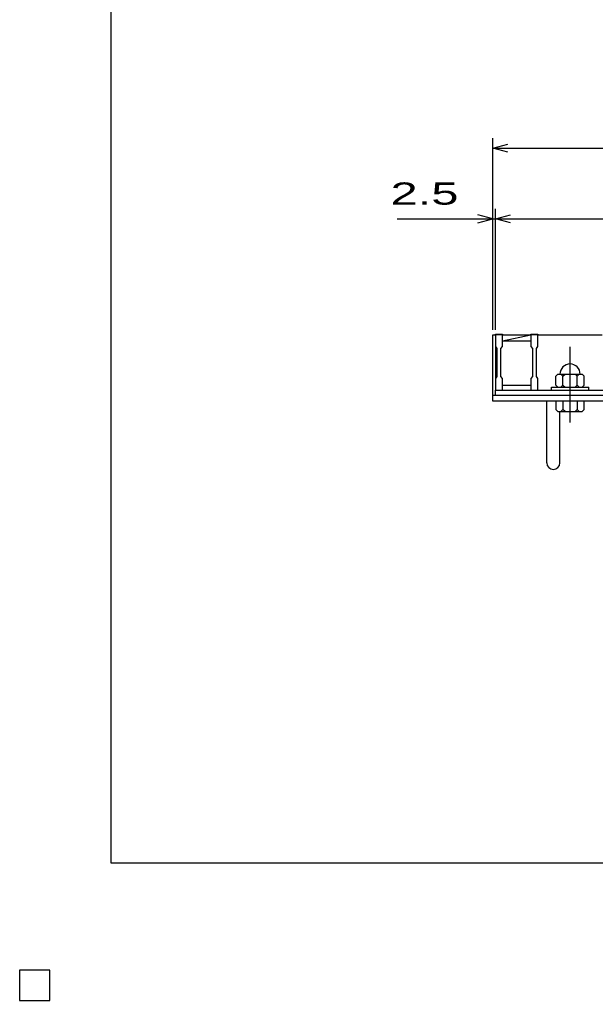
# Model space of a CAD drawing. Units: millimetres, scale not verified. Extents: x -1820 to 1731, y -1282 to 1054.
# Drawn here: x -1820 to -1249, y -1282 to -310 of the extents above; entities that cross this region are included whole.
import ezdxf
from ezdxf.enums import TextEntityAlignment as Align

# ---------------------------------------------------------------- set-up
doc = ezdxf.new("R2010")
doc.units = ezdxf.units.MM
doc.header["$LTSCALE"] = 10
doc.linetypes.add('CHAIN', pattern=[18.5, 12, -1.5, 3.5, -1.5])
for name, color, linetype, lineweight in [('0_2', 150, 'Continuous', 25), ('16', 3, 'Continuous', 25), ('19', 6, 'Continuous', 25), ('22', 4, 'Continuous', 25)]:
    doc.layers.add(name, color=color, linetype=linetype, lineweight=lineweight)
doc.styles.add('ベクトル', font='')
doc.styles.get('ベクトル').set_extended_font_data('ベクトル')

msp = doc.modelspace()

# ---------------------------------------------------------------- linework, layer by layer
at = {"layer": '0_2'}
for p, q in [((-1729, -1146.5), (-1729, 1053.5)), ((1731, -1146.5), (-1729, -1146.5))]:
    msp.add_line(p, q, dxfattribs=at)
at = {"layer": '16'}
for p, q in [((-1348, -622.5), (-1348, -621.8)), ((-1348, -621.8), (-1341, -621.8)), ((-1341, -621.8), (-1341, -622.5)), ((-1312.7, -622.5), (-1312.7, -621.8)), ((-1312.7, -621.8), (-1305.7, -621.8)), ((-1305.7, -621.8), (-1305.7, -622.5)), ((-1348, -622.5), (-1348, -634)), ((-1341, -622.5), (-1348, -622.5)), ((-1348, -622.5), (-1348, -672.5)), ((-1341, -634), (-1341, -622.5)), ((-1341, -622.5), (-1312.7, -622.5)), ((-1341, -628.5), (-1312.7, -622.5)), ((-1341, -628.5), (-1312.7, -628.5)), ((-1312.7, -622.5), (-1312.7, -634)), ((-1305.7, -622.5), (-1312.7, -622.5)), ((-1305.7, -634), (-1305.7, -622.5)), ((-1305.7, -622.5), (-1242.1, -622.5)), ((-1348, -634), (-1346.5, -636)), ((-1346.5, -636), (-1346.5, -664)), ((-1342.5, -636), (-1341, -634)), ((-1342.5, -664), (-1342.5, -636)), ((-1312.7, -634), (-1311.2, -636)), ((-1311.2, -636), (-1311.2, -664)), ((-1307.2, -636), (-1305.7, -634)), ((-1307.2, -664), (-1307.2, -636)), ((-1346.5, -664), (-1348, -666)), ((-1348, -666), (-1348, -677.5)), ((-1341, -666), (-1342.5, -664)), ((-1341, -677.5), (-1341, -666)), ((-1311.2, -664), (-1312.7, -666)), ((-1312.7, -666), (-1312.7, -677.5)), ((-1305.7, -666), (-1307.2, -664)), ((-1305.7, -677.5), (-1305.7, -666)), ((-1285.9, -661.5), (-1287.9, -663.5)), ((-1287.9, -672.5), (-1287.9, -663.5)), ((-1285.9, -661.5), (-1261.9, -661.5)), ((-1280.9, -663.5), (-1282.9, -661.5)), ((-1280.9, -663.5), (-1278.9, -661.5)), ((-1280.9, -672.5), (-1280.9, -663.5)), ((-1266.9, -663.5), (-1268.9, -661.5)), ((-1266.9, -663.5), (-1264.9, -661.5)), ((-1266.9, -672.5), (-1266.9, -663.5)), ((-1259.9, -663.5), (-1261.9, -661.5)), ((-1259.9, -672.5), (-1259.9, -663.5)), ((-1348, -677.5), (-1341, -677.5)), ((-1348, -677.5), (-353, -677.5)), ((-1348, -682.5), (-1348, -677.5)), ((-1341, -672.5), (-1312.7, -672.5)), ((-1312.7, -677.5), (-1305.7, -677.5)), ((-1305.7, -677.5), (-1242.1, -677.5)), ((-1292.4, -677.5), (-1292.4, -674.5)), ((-1292.4, -674.5), (-1255.4, -674.5)), ((-1292.4, -677.5), (-1255.4, -677.5)), ((-1287.9, -672.5), (-1285.9, -674.5)), ((-1282.9, -674.5), (-1280.9, -672.5)), ((-1280.9, -672.5), (-1278.9, -674.5)), ((-1268.9, -674.5), (-1266.9, -672.5)), ((-1266.9, -672.5), (-1264.9, -674.5)), ((-1261.9, -674.5), (-1259.9, -672.5)), ((-1255.4, -677.5), (-1255.4, -674.5)), ((-1348, -682.5), (-353, -682.5)), ((-1790, -1252.5), (-1820, -1252.5)), ((-1820, -1252.5), (-1820, -1282.5)), ((-1790, -1252.5), (-1820, -1252.5)), ((-1820, -1252.5), (-1820, -1282.5)), ((-1790, -1252.5), (-1820, -1252.5)), ((-1820, -1252.5), (-1820, -1282.5)), ((-1790, -1252.5), (-1820, -1252.5)), ((-1820, -1252.5), (-1820, -1282.5)), ((-1790, -1252.5), (-1820, -1252.5)), ((-1820, -1252.5), (-1820, -1282.5)), ((-1790, -1282.5), (-1790, -1252.5)), ((-1790, -1282.5), (-1790, -1252.5)), ((-1790, -1282.5), (-1790, -1252.5)), ((-1790, -1282.5), (-1790, -1252.5)), ((-1790, -1282.5), (-1790, -1252.5)), ((-1820, -1282.5), (-1790, -1282.5)), ((-1820, -1282.5), (-1790, -1282.5)), ((-1820, -1282.5), (-1790, -1282.5)), ((-1820, -1282.5), (-1790, -1282.5)), ((-1820, -1282.5), (-1790, -1282.5))]:
    msp.add_line(p, q, dxfattribs=at)
at = {"layer": '16', "linetype": 'CHAIN'}
msp.add_line((-1273.9, -709.5), (-1273.9, -634.5), dxfattribs=at)
at = {"layer": '16'}
msp.add_arc((-1273.9, -661.5), 10, 0, 180, dxfattribs=at)
at = {"layer": '19'}
for p, q in [((-1350.5, -682.5), (-1350.5, -622.5)), ((-1350.5, -622.5), (-1348, -622.5)), ((-1350.5, -682.5), (-350.5, -682.5)), ((-1350.5, -688.5), (-1350.5, -682.5)), ((-350.5, -688.5), (-1350.5, -688.5)), ((-1297, -749.61), (-1297, -688.5)), ((-1287.9, -688.5), (-1287.9, -696.5)), ((-1259.9, -688.5), (-1287.9, -688.5)), ((-1280.9, -688.5), (-1280.9, -696.5)), ((-1266.9, -688.5), (-1266.9, -696.5)), ((-1259.9, -696.5), (-1259.9, -688.5)), ((-1287.9, -696.5), (-1285.9, -698.5)), ((-1285.9, -698.5), (-1261.9, -698.5)), ((-1284, -749.61), (-1284, -698.5)), ((-1280.9, -696.5), (-1282.9, -698.5)), ((-1278.9, -698.5), (-1280.9, -696.5)), ((-1266.9, -696.5), (-1268.9, -698.5)), ((-1264.9, -698.5), (-1266.9, -696.5)), ((-1261.9, -698.5), (-1259.9, -696.5))]:
    msp.add_line(p, q, dxfattribs=at)
msp.add_arc((-1290.5, -749.61), 6.5, 180, 0, dxfattribs=at)
at = {"layer": '22'}
for p, q in [((-1350.5, -617.5), (-1350.5, -427.5)), ((-1350.5, -437.5), (-1335.5, -433.5)), ((-1335.5, -441.5), (-1350.5, -437.5)), ((-1350.5, -437.5), (-350.5, -437.5)), ((-1350.5, -507.5), (-1365.5, -503.5)), ((-1350.5, -617.5), (-1350.5, -497.5)), ((-1348, -617.5), (-1348, -497.5)), ((-1348, -507.5), (-1333, -503.5)), ((-1445.5, -507.5), (-1350.5, -507.5)), ((-1365.5, -511.5), (-1350.5, -507.5)), ((-1350.5, -507.5), (-1348, -507.5)), ((-1333, -511.5), (-1348, -507.5)), ((-1348, -507.5), (-353, -507.5))]:
    msp.add_line(p, q, dxfattribs=at)
at = {"layer": '22', "color": 2}
for p, q in [((-1790, -1252.5), (-1820, -1252.5)), ((-1820, -1252.5), (-1820, -1282.5)), ((-1790, -1252.5), (-1820, -1252.5)), ((-1820, -1252.5), (-1820, -1282.5)), ((-1790, -1252.5), (-1820, -1252.5)), ((-1820, -1252.5), (-1820, -1282.5)), ((-1790, -1282.5), (-1790, -1252.5)), ((-1790, -1282.5), (-1790, -1252.5)), ((-1790, -1282.5), (-1790, -1252.5)), ((-1820, -1282.5), (-1790, -1282.5)), ((-1820, -1282.5), (-1790, -1282.5)), ((-1820, -1282.5), (-1790, -1282.5))]:
    msp.add_line(p, q, dxfattribs=at)

# ---------------------------------------------------------------- texts
at = {"layer": '22', "color": 2, "style": 'ベクトル', "width": 1.65}
msp.add_text(' 2.5 ', height=21.99, dxfattribs=at).set_placement((-1465.5, -482.5), align=Align.MIDDLE_LEFT)

doc.saveas('drawing.dxf')
